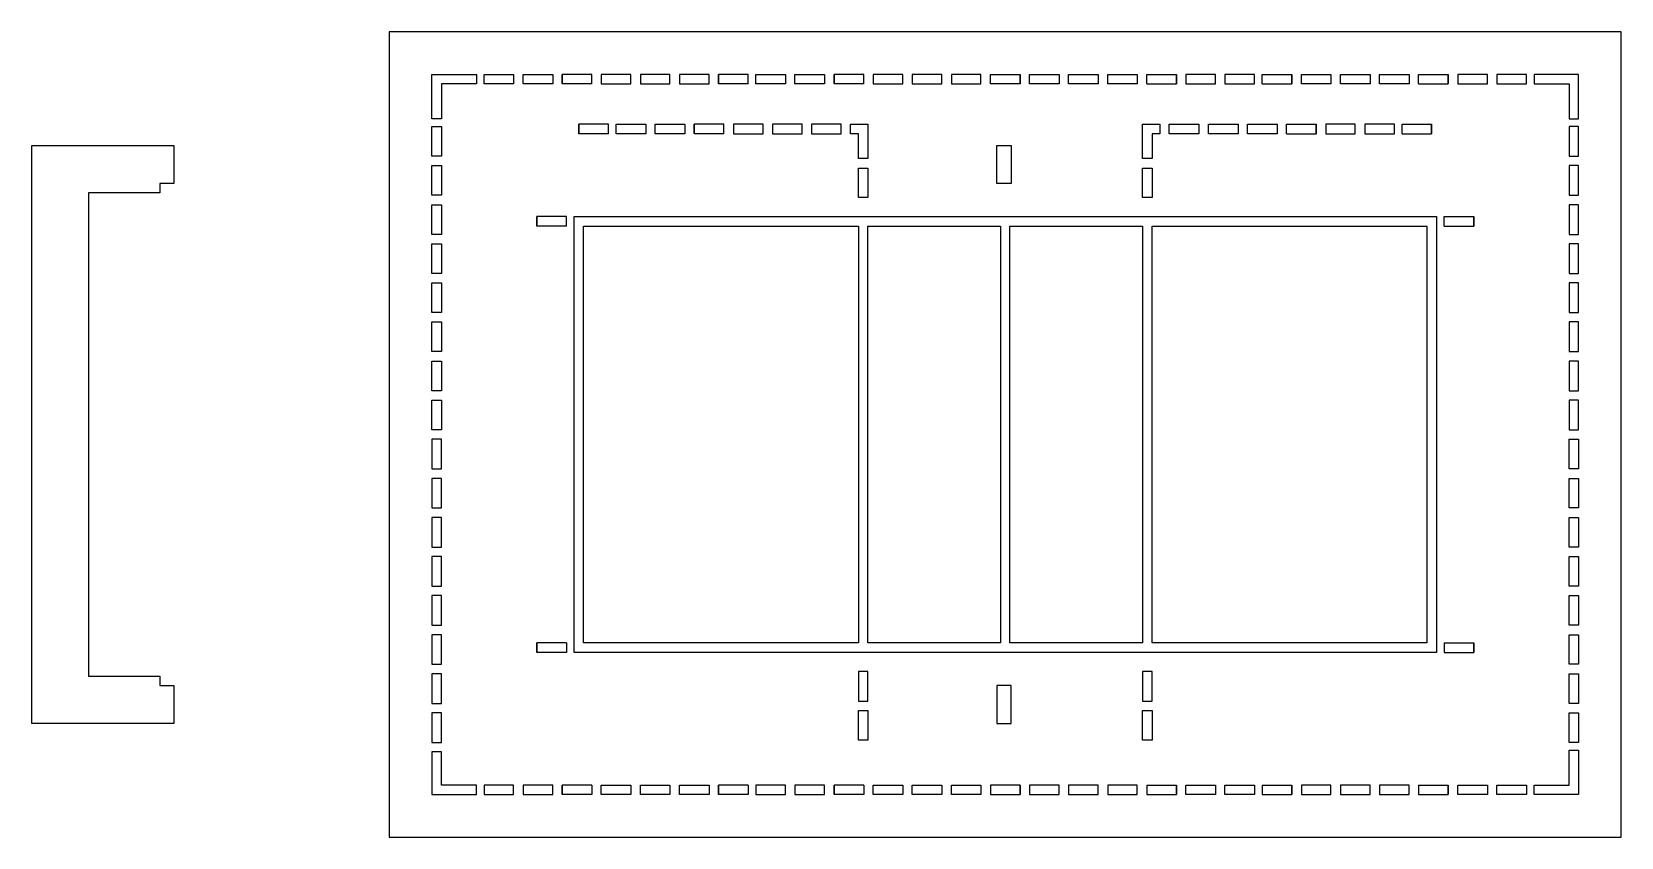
# Model space of a CAD drawing. Header units: millimetres. Extents: x 4679 to 5014, y 879 to 1049.
import ezdxf

# ---------------------------------------------------------------- set-up
doc = ezdxf.new("R2010")
doc.units = ezdxf.units.MM

msp = doc.modelspace()

# ---------------------------------------------------------------- linework, layer by layer
at = {"color": 1}
for p, q in [((4796.77, 1040), (4790.52, 1040)), ((4796.77, 1038), (4796.77, 1040)), ((4829.77, 1040), (4823.52, 1040)), ((4829.77, 1038), (4829.77, 1040)), ((4854.15, 1040), (4847.9, 1040)), ((4854.15, 1038), (4854.15, 1040)), ((4887.15, 1038), (4887.15, 1040)), ((4913.9, 1040), (4920.15, 1040)), ((4913.9, 1038), (4913.9, 1040)), ((4938.27, 1040), (4944.52, 1040)), ((4938.27, 1038), (4938.27, 1040)), ((4971.27, 1040), (4977.52, 1040)), ((4971.27, 1038), (4971.27, 1040)), ((4796.77, 1038), (4790.52, 1038)), ((4829.77, 1038), (4823.52, 1038)), ((4854.15, 1038), (4847.9, 1038)), ((4913.9, 1038), (4920.15, 1038)), ((4938.27, 1038), (4944.52, 1038)), ((4971.27, 1038), (4977.52, 1038)), ((4800.27, 1029.5), (4794.02, 1029.5)), ((4800.27, 1027.5), (4794.02, 1027.5)), ((4800.27, 1027.5), (4800.27, 1029.5)), ((4824.65, 1029.5), (4818.4, 1029.5)), ((4824.65, 1027.5), (4818.4, 1027.5)), ((4824.65, 1027.5), (4824.65, 1029.5)), ((4943.4, 1029.5), (4949.65, 1029.5)), ((4943.4, 1027.5), (4943.4, 1029.5)), ((4943.4, 1027.5), (4949.65, 1027.5)), ((4967.77, 1029.5), (4974.02, 1029.5)), ((4967.77, 1027.5), (4967.77, 1029.5)), ((4967.77, 1027.5), (4974.02, 1027.5)), ((4791.4, 1010), (4785.15, 1010)), ((4791.4, 1008), (4791.4, 1010)), ((4976.65, 1010), (4982.9, 1010)), ((4976.65, 1008), (4976.65, 1010)), ((4791.4, 1008), (4785.15, 1008)), ((4976.65, 1008), (4982.9, 1008)), ((4791.4, 920), (4785.15, 920)), ((4791.4, 920), (4791.4, 918)), ((4976.65, 920), (4982.9, 920)), ((4976.65, 920), (4976.65, 918)), ((4791.4, 918), (4785.15, 918)), ((4976.65, 918), (4982.9, 918)), ((4796.77, 890), (4790.52, 890)), ((4796.77, 890), (4796.77, 888)), ((4829.77, 890), (4823.52, 890)), ((4829.77, 890), (4829.77, 888)), ((4854.15, 890), (4847.9, 890)), ((4854.15, 890), (4854.15, 888)), ((4887.15, 890), (4887.15, 888)), ((4913.9, 890), (4920.15, 890)), ((4913.9, 890), (4913.9, 888)), ((4938.27, 890), (4944.52, 890)), ((4938.27, 890), (4938.27, 888)), ((4971.27, 890), (4977.52, 890)), ((4971.27, 890), (4971.27, 888)), ((4796.77, 888), (4790.52, 888)), ((4829.77, 888), (4823.52, 888)), ((4854.15, 888), (4847.9, 888)), ((4913.9, 888), (4920.15, 888)), ((4938.27, 888), (4944.52, 888)), ((4971.27, 888), (4977.52, 888))]:
    msp.add_line(p, q, dxfattribs=at)
for points in [[(4754.02, 1049), (4754.02, 879), (5014.02, 879), (5014.02, 1049)], [(4690.58, 1015), (4690.58, 913), (4705.58, 913), (4705.58, 911), (4708.58, 911), (4708.58, 903), (4678.58, 903), (4678.58, 1025), (4708.58, 1025), (4708.58, 1017), (4705.58, 1017), (4705.58, 1015)]]:
    msp.add_lwpolyline(points, close=True)
for points in [[(4772.4, 1040), (4772.4, 1038), (4765.02, 1038), (4765.02, 1030.63), (4763.02, 1030.63), (4763.02, 1040)], [(4774.02, 1038), (4774.02, 1040), (4780.27, 1040), (4780.27, 1038)], [(4782.27, 1038), (4782.27, 1040), (4788.52, 1040), (4788.52, 1038)], [(4790.52, 1038), (4790.52, 1040)], [(4805.02, 1038), (4805.02, 1040), (4798.77, 1040), (4798.77, 1038)], [(4813.27, 1038), (4813.27, 1040), (4807.02, 1040), (4807.02, 1038)], [(4821.52, 1038), (4821.52, 1040), (4815.27, 1040), (4815.27, 1038)], [(4823.52, 1038), (4823.52, 1040)], [(4831.4, 1038), (4831.4, 1040), (4837.65, 1040), (4837.65, 1038)], [(4839.65, 1038), (4839.65, 1040), (4845.9, 1040), (4845.9, 1038)], [(4847.9, 1038), (4847.9, 1040)], [(4862.4, 1038), (4862.4, 1040), (4856.15, 1040), (4856.15, 1038)], [(4870.65, 1038), (4870.65, 1040), (4864.4, 1040), (4864.4, 1038)], [(4878.9, 1038), (4878.9, 1040), (4872.65, 1040), (4872.65, 1038)], [(4880.9, 1040), (4887.15, 1040), (4887.15, 1038), (4880.9, 1038)], [(4889.15, 1038), (4889.15, 1040), (4895.4, 1040), (4895.4, 1038)], [(4897.4, 1038), (4897.4, 1040), (4903.65, 1040), (4903.65, 1038)], [(4905.65, 1038), (4905.65, 1040), (4911.9, 1040), (4911.9, 1038)], [(4920.15, 1038), (4920.15, 1040)], [(4928.4, 1038), (4928.4, 1040), (4922.15, 1040), (4922.15, 1038)], [(4936.65, 1038), (4936.65, 1040), (4930.4, 1040), (4930.4, 1038)], [(4944.52, 1038), (4944.52, 1040)], [(4946.52, 1038), (4946.52, 1040), (4952.77, 1040), (4952.77, 1038)], [(4954.77, 1038), (4954.77, 1040), (4961.02, 1040), (4961.02, 1038)], [(4963.02, 1038), (4963.02, 1040), (4969.27, 1040), (4969.27, 1038)], [(4977.52, 1038), (4977.52, 1040)], [(4985.77, 1038), (4985.77, 1040), (4979.52, 1040), (4979.52, 1038)], [(4994.02, 1038), (4994.02, 1040), (4987.77, 1040), (4987.77, 1038)], [(4995.65, 1040), (4995.65, 1038), (5003.02, 1038), (5003.02, 1030.63), (5005.02, 1030.63), (5005.02, 1040)], [(4765.02, 1022.75), (4763.02, 1022.75), (4763.02, 1029), (4765.02, 1029)], [(4794.02, 1027.5), (4794.02, 1029.5)], [(4801.9, 1027.5), (4801.9, 1029.5), (4808.15, 1029.5), (4808.15, 1027.5)], [(4810.15, 1027.5), (4810.15, 1029.5), (4816.4, 1029.5), (4816.4, 1027.5)], [(4818.4, 1027.5), (4818.4, 1029.5)], [(4832.9, 1027.5), (4832.9, 1029.5), (4826.65, 1029.5), (4826.65, 1027.5)], [(4841.15, 1027.5), (4841.15, 1029.5), (4834.9, 1029.5), (4834.9, 1027.5)], [(4849.4, 1027.5), (4849.4, 1029.5), (4843.15, 1029.5), (4843.15, 1027.5)], [(4853.02, 1027.5), (4851.4, 1027.5), (4851.4, 1029.5), (4855.02, 1029.5), (4855.02, 1022.25), (4853.02, 1022.25)], [(4913.02, 1022.25), (4913.02, 1029.5), (4916.65, 1029.5), (4916.65, 1027.5), (4915.02, 1027.5), (4915.02, 1022.25)], [(4918.65, 1027.5), (4918.65, 1029.5), (4924.9, 1029.5), (4924.9, 1027.5)], [(4926.9, 1027.5), (4926.9, 1029.5), (4933.15, 1029.5), (4933.15, 1027.5)], [(4935.15, 1027.5), (4935.15, 1029.5), (4941.4, 1029.5), (4941.4, 1027.5)], [(4949.65, 1027.5), (4949.65, 1029.5)], [(4957.9, 1027.5), (4957.9, 1029.5), (4951.65, 1029.5), (4951.65, 1027.5)], [(4966.15, 1027.5), (4966.15, 1029.5), (4959.9, 1029.5), (4959.9, 1027.5)], [(4974.02, 1027.5), (4974.02, 1029.5)], [(5003.02, 1022.75), (5005.02, 1022.75), (5005.02, 1029), (5003.02, 1029)], [(4765.02, 1014.5), (4763.02, 1014.5), (4763.02, 1020.75), (4765.02, 1020.75)], [(4855.02, 1014), (4853.02, 1014), (4853.02, 1020.25), (4855.02, 1020.25)], [(4915.02, 1014), (4913.02, 1014), (4913.02, 1020.25), (4915.02, 1020.25)], [(5003.02, 1014.5), (5005.02, 1014.5), (5005.02, 1020.75), (5003.02, 1020.75)], [(4765.02, 1006.25), (4763.02, 1006.25), (4763.02, 1012.5), (4765.02, 1012.5)], [(4785.15, 1008), (4785.15, 1010)], [(4793.02, 1010), (4975.02, 1010), (4975.02, 918), (4793.02, 918)], [(4982.9, 1008), (4982.9, 1010)], [(5003.02, 1006.25), (5005.02, 1006.25), (5005.02, 1012.5), (5003.02, 1012.5)], [(4853.02, 920), (4795.02, 920), (4795.02, 1008), (4853.02, 1008)], [(4883.02, 1008), (4883.02, 920), (4855.02, 920), (4855.02, 1008)], [(4913.02, 1008), (4913.02, 920), (4885.02, 920), (4885.02, 1008)], [(4915.02, 1008), (4973.02, 1008), (4973.02, 920), (4915.02, 920)], [(4765.02, 998), (4763.02, 998), (4763.02, 1004.25), (4765.02, 1004.25)], [(5003.02, 998), (5005.02, 998), (5005.02, 1004.25), (5003.02, 1004.25)], [(4765.02, 989.75), (4763.02, 989.75), (4763.02, 996), (4765.02, 996)], [(5003.02, 989.75), (5005.02, 989.75), (5005.02, 996), (5003.02, 996)], [(4765.02, 981.5), (4763.02, 981.5), (4763.02, 987.75), (4765.02, 987.75)], [(5003.02, 981.5), (5005.02, 981.5), (5005.02, 987.75), (5003.02, 987.75)], [(4765.02, 973.25), (4763.02, 973.25), (4763.02, 979.5), (4765.02, 979.5)], [(5003.02, 973.25), (5005.02, 973.25), (5005.02, 979.5), (5003.02, 979.5)], [(4765.02, 965), (4763.02, 965), (4763.02, 971.25), (4765.02, 971.25)], [(5003.02, 965), (5005.02, 965), (5005.02, 971.25), (5003.02, 971.25)], [(4765.02, 963), (4763.02, 963), (4763.02, 956.75), (4765.02, 956.75)], [(5003.02, 963), (5005.02, 963), (5005.02, 956.75), (5003.02, 956.75)], [(4765.02, 954.75), (4763.02, 954.75), (4763.02, 948.5), (4765.02, 948.5)], [(5003.02, 954.75), (5005.02, 954.75), (5005.02, 948.5), (5003.02, 948.5)], [(4765.02, 946.5), (4763.02, 946.5), (4763.02, 940.25), (4765.02, 940.25)], [(5003.02, 946.5), (5005.02, 946.5), (5005.02, 940.25), (5003.02, 940.25)], [(4765.02, 938.25), (4763.02, 938.25), (4763.02, 932), (4765.02, 932)], [(5003.02, 938.25), (5005.02, 938.25), (5005.02, 932), (5003.02, 932)], [(4765.02, 930), (4763.02, 930), (4763.02, 923.75), (4765.02, 923.75)], [(5003.02, 930), (5005.02, 930), (5005.02, 923.75), (5003.02, 923.75)], [(4765.02, 921.75), (4763.02, 921.75), (4763.02, 915.5), (4765.02, 915.5)], [(4785.15, 920), (4785.15, 918)], [(4982.9, 920), (4982.9, 918)], [(5003.02, 921.75), (5005.02, 921.75), (5005.02, 915.5), (5003.02, 915.5)], [(4765.02, 913.5), (4763.02, 913.5), (4763.02, 907.25), (4765.02, 907.25)], [(4855.02, 914), (4853.02, 914), (4853.02, 907.75), (4855.02, 907.75)], [(4915.02, 914), (4913.02, 914), (4913.02, 907.75), (4915.02, 907.75)], [(5003.02, 913.5), (5005.02, 913.5), (5005.02, 907.25), (5003.02, 907.25)], [(4855.02, 899.5), (4853.02, 899.5), (4853.02, 905.75), (4855.02, 905.75)], [(4915.02, 899.5), (4913.02, 899.5), (4913.02, 905.75), (4915.02, 905.75)], [(4765.02, 905.25), (4763.02, 905.25), (4763.02, 899), (4765.02, 899)], [(5003.02, 905.25), (5005.02, 905.25), (5005.02, 899), (5003.02, 899)], [(4772.4, 888), (4772.4, 890), (4765.02, 890), (4765.02, 897), (4763.02, 897), (4763.02, 888)], [(4995.65, 888), (4995.65, 890), (5003.02, 890), (5003.02, 897.38), (5005.02, 897.38), (5005.02, 888)], [(4774.02, 890), (4774.02, 888), (4780.27, 888), (4780.27, 890)], [(4782.27, 890), (4782.27, 888), (4788.52, 888), (4788.52, 890)], [(4790.52, 890), (4790.52, 888)], [(4805.02, 890), (4805.02, 888), (4798.77, 888), (4798.77, 890)], [(4813.27, 890), (4813.27, 888), (4807.02, 888), (4807.02, 890)], [(4821.52, 890), (4821.52, 888), (4815.27, 888), (4815.27, 890)], [(4823.52, 890), (4823.52, 888)], [(4831.4, 890), (4831.4, 888), (4837.65, 888), (4837.65, 890)], [(4839.65, 890), (4839.65, 888), (4845.9, 888), (4845.9, 890)], [(4847.9, 890), (4847.9, 888)], [(4862.4, 890), (4862.4, 888), (4856.15, 888), (4856.15, 890)], [(4870.65, 890), (4870.65, 888), (4864.4, 888), (4864.4, 890)], [(4878.9, 890), (4878.9, 888), (4872.65, 888), (4872.65, 890)], [(4880.9, 888), (4887.15, 888), (4887.15, 890), (4880.9, 890)], [(4889.15, 890), (4889.15, 888), (4895.4, 888), (4895.4, 890)], [(4897.4, 890), (4897.4, 888), (4903.65, 888), (4903.65, 890)], [(4905.65, 890), (4905.65, 888), (4911.9, 888), (4911.9, 890)], [(4920.15, 890), (4920.15, 888)], [(4928.4, 890), (4928.4, 888), (4922.15, 888), (4922.15, 890)], [(4936.65, 890), (4936.65, 888), (4930.4, 888), (4930.4, 890)], [(4944.52, 890), (4944.52, 888)], [(4946.52, 890), (4946.52, 888), (4952.77, 888), (4952.77, 890)], [(4954.77, 890), (4954.77, 888), (4961.02, 888), (4961.02, 890)], [(4963.02, 890), (4963.02, 888), (4969.27, 888), (4969.27, 890)], [(4977.52, 890), (4977.52, 888)], [(4985.77, 890), (4985.77, 888), (4979.52, 888), (4979.52, 890)], [(4994.02, 890), (4994.02, 888), (4987.77, 888), (4987.77, 890)]]:
    msp.add_lwpolyline(points, close=True, dxfattribs=at)
for points in [[(4885.28, 1017), (4882.28, 1017), (4882.28, 1025), (4885.28, 1025), (4885.28, 1017)], [(4885.28, 911), (4882.28, 911), (4882.28, 903), (4885.28, 903), (4885.28, 911)]]:
    msp.add_lwpolyline(points)

doc.saveas('drawing.dxf')
